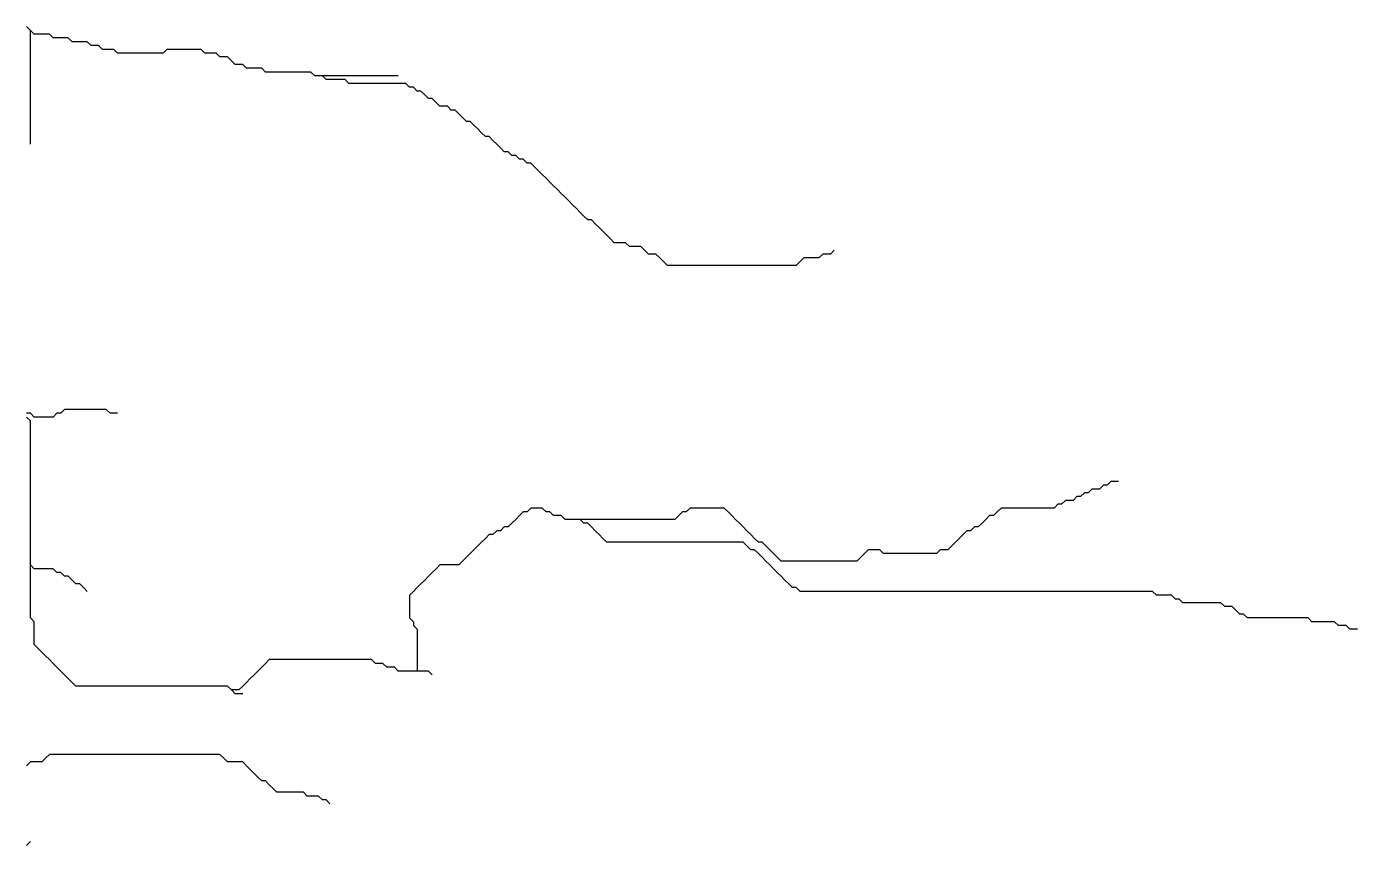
# Model space of a CAD drawing. Header units: metres. Extents: x 837475 to 838479, y 1189012 to 1191015.
# Drawn here: x 837475.1 to 837826, y 1189845.2 to 1190061.1 of the extents above; entities that cross this region are included whole.
import ezdxf

# ---------------------------------------------------------------- set-up
doc = ezdxf.new("R2010")
doc.units = ezdxf.units.M
doc.header["$MEASUREMENT"] = 0

msp = doc.modelspace()

# ---------------------------------------------------------------- linework, layer by layer
for points in [[(837476.12, 1190060.13, 1590), (837475.12, 1190061.13, 1590)], [(837476.12, 1190030.14, 1599.99), (837476.12, 1190031.14, 1599.8), (837476.12, 1190032.14, 1599.61), (837476.12, 1190033.14, 1599.42), (837476.12, 1190034.14, 1599.23), (837476.12, 1190035.14, 1599.04), (837476.12, 1190036.14, 1598.85), (837476.12, 1190037.14, 1598.66), (837476.12, 1190038.14, 1598.47), (837476.12, 1190039.14, 1598.24), (837476.12, 1190040.14, 1597.96), (837476.12, 1190041.14, 1597.62), (837476.12, 1190042.14, 1597.23), (837476.12, 1190043.14, 1596.83), (837476.12, 1190044.14, 1596.4), (837476.12, 1190045.14, 1595.96), (837476.12, 1190046.14, 1595.5), (837476.12, 1190047.14, 1595.04), (837476.12, 1190048.14, 1594.58), (837476.12, 1190049.14, 1594.11), (837476.12, 1190050.14, 1593.63), (837476.12, 1190051.14, 1593.16), (837476.12, 1190052.13, 1592.69), (837476.12, 1190053.13, 1592.22), (837476.12, 1190054.13, 1591.74), (837476.12, 1190055.13, 1591.27), (837476.12, 1190056.13, 1590.8), (837476.12, 1190057.13, 1590.39), (837476.12, 1190058.13, 1590.12), (837476.12, 1190059.13, 1590.02), (837476.12, 1190060.13, 1590)], [(837553.1, 1190048.14, 1630.76), (837552.1, 1190048.14, 1630.03), (837551.1, 1190048.14, 1629.37), (837550.1, 1190049.14, 1628.39), (837549.1, 1190049.14, 1627.96), (837548.1, 1190049.14, 1627.29), (837547.1, 1190049.14, 1626.59), (837546.1, 1190049.14, 1626.06), (837545.1, 1190049.14, 1625.59), (837544.1, 1190049.14, 1625.09), (837543.1, 1190049.14, 1624.56), (837542.1, 1190049.14, 1624.02), (837541.1, 1190049.14, 1623.38), (837540.1, 1190049.14, 1622.65), (837539.1, 1190049.14, 1621.97), (837538.1, 1190049.14, 1621.34), (837537.1, 1190050.14, 1620.46), (837536.1, 1190050.14, 1619.71), (837535.1, 1190050.14, 1618.97), (837534.1, 1190050.14, 1618.35), (837533.1, 1190050.14, 1618.09), (837532.1, 1190051.14, 1617.48), (837531.1, 1190051.14, 1616.85), (837530.11, 1190051.14, 1616.31), (837529.11, 1190052.13, 1616.01), (837528.11, 1190053.13, 1615.43), (837527.11, 1190053.13, 1614.78), (837526.11, 1190053.13, 1614.25), (837525.11, 1190054.13, 1613.84), (837524.11, 1190054.13, 1613.33), (837523.11, 1190054.13, 1612.79), (837522.11, 1190054.13, 1612.31), (837521.11, 1190055.13, 1611.75), (837520.11, 1190055.13, 1611.28), (837519.11, 1190055.13, 1610.81), (837518.11, 1190055.13, 1610.35), (837517.11, 1190055.13, 1609.9), (837516.11, 1190055.13, 1609.25), (837515.11, 1190055.13, 1608.46), (837514.11, 1190055.13, 1607.67), (837513.11, 1190055.13, 1606.93), (837512.11, 1190055.13, 1606.22), (837511.11, 1190054.13, 1605.2), (837510.11, 1190054.13, 1604.49), (837509.11, 1190054.13, 1603.87), (837508.11, 1190054.13, 1603.26), (837507.11, 1190054.13, 1602.67), (837506.11, 1190054.13, 1602.15), (837505.11, 1190054.13, 1601.78), (837504.11, 1190054.13, 1601.36), (837503.11, 1190054.13, 1600.93), (837502.11, 1190054.13, 1600.5), (837501.11, 1190054.13, 1600.13), (837500.12, 1190054.13, 1599.86), (837499.12, 1190054.13, 1599.52), (837498.12, 1190055.13, 1599.05), (837497.12, 1190055.13, 1598.68), (837496.12, 1190055.13, 1598.33), (837495.12, 1190055.13, 1598.02), (837494.12, 1190056.13, 1597.56), (837493.12, 1190056.13, 1597.21), (837492.12, 1190056.13, 1596.87), (837491.12, 1190057.13, 1596.39), (837490.12, 1190057.13, 1595.97), (837489.12, 1190057.13, 1595.37), (837488.12, 1190057.13, 1594.74), (837487.12, 1190057.13, 1594.22), (837486.12, 1190058.13, 1593.54), (837485.12, 1190058.13, 1592.98), (837484.12, 1190058.13, 1592.46), (837483.12, 1190058.13, 1592.07), (837482.12, 1190058.13, 1591.67), (837481.12, 1190059.13, 1591.08), (837480.12, 1190059.13, 1590.63), (837479.12, 1190059.13, 1590.22), (837478.12, 1190059.13, 1590.04), (837477.12, 1190059.13, 1590.01), (837476.12, 1190060.13, 1590)], [(837688.05, 1190002.15, 1710.74), (837687.05, 1190001.15, 1710.15), (837686.05, 1190001.15, 1709.86), (837685.05, 1190001.15, 1709.29), (837684.05, 1190000.15, 1708.54), (837683.05, 1190000.15, 1708.18), (837682.05, 1190000.15, 1708.07), (837681.05, 1190000.15, 1708), (837680.05, 1190000.15, 1707.83), (837679.05, 1189999.15, 1707.23), (837678.06, 1189998.15, 1706.57), (837677.06, 1189998.15, 1706.2), (837676.06, 1189998.15, 1705.97), (837675.06, 1189998.15, 1705.59), (837674.06, 1189998.15, 1705.13), (837673.06, 1189998.15, 1704.68), (837672.06, 1189998.15, 1704.24), (837671.06, 1189998.15, 1703.8), (837670.06, 1189998.15, 1703.35), (837669.06, 1189998.15, 1702.9), (837668.06, 1189998.15, 1702.44), (837667.06, 1189998.15, 1702), (837666.06, 1189998.15, 1701.6), (837665.06, 1189998.15, 1701.2), (837664.06, 1189998.15, 1700.81), (837663.06, 1189998.15, 1700.42), (837662.06, 1189998.15, 1700.04), (837661.06, 1189998.15, 1699.66), (837660.06, 1189998.15, 1699.26), (837659.06, 1189998.15, 1698.84), (837658.06, 1189998.15, 1698.41), (837657.06, 1189998.15, 1697.97), (837656.06, 1189998.15, 1697.47), (837655.06, 1189998.15, 1696.96), (837654.06, 1189998.15, 1696.45), (837653.06, 1189998.15, 1695.94), (837652.06, 1189998.15, 1695.43), (837651.06, 1189998.15, 1694.92), (837650.06, 1189998.15, 1694.41), (837649.07, 1189998.15, 1693.91), (837648.07, 1189998.15, 1693.4), (837647.07, 1189998.15, 1692.89), (837646.07, 1189998.15, 1692.38), (837645.07, 1189998.15, 1691.9), (837644.07, 1189998.15, 1691.45), (837643.07, 1189999.15, 1690.86), (837642.07, 1190000.15, 1690.28), (837641.07, 1190001.15, 1689.66), (837640.07, 1190001.15, 1689.18), (837639.07, 1190001.15, 1688.72), (837638.07, 1190002.15, 1688.09), (837637.07, 1190003.15, 1687.53), (837636.07, 1190003.15, 1687.08), (837635.07, 1190003.15, 1686.63), (837634.07, 1190003.15, 1686.19), (837633.07, 1190004.15, 1685.54), (837632.07, 1190004.15, 1685.04), (837631.07, 1190004.15, 1684.55), (837630.07, 1190004.15, 1684.13), (837629.07, 1190005.15, 1683.58), (837628.07, 1190006.15, 1682.89), (837627.07, 1190007.15, 1682.19), (837626.07, 1190008.15, 1681.43), (837625.07, 1190009.15, 1680.65), (837624.07, 1190010.15, 1679.84), (837623.07, 1190010.15, 1679.24), (837622.07, 1190011.15, 1678.4), (837621.07, 1190012.15, 1677.7), (837620.07, 1190013.15, 1676.97), (837619.08, 1190014.15, 1676.24), (837618.08, 1190015.15, 1675.59), (837617.08, 1190016.15, 1675.03), (837616.08, 1190017.15, 1674.47), (837615.08, 1190018.15, 1673.92), (837614.08, 1190019.15, 1673.35), (837613.08, 1190020.15, 1672.78), (837612.08, 1190021.15, 1672.22), (837611.08, 1190022.15, 1671.58), (837610.08, 1190023.14, 1670.86), (837609.08, 1190024.14, 1670.17), (837608.08, 1190025.14, 1669.59), (837607.08, 1190025.14, 1669.11), (837606.08, 1190026.14, 1668.39), (837605.08, 1190026.14, 1667.91), (837604.08, 1190027.14, 1667.33), (837603.08, 1190027.14, 1666.91), (837602.08, 1190028.14, 1666.39), (837601.08, 1190028.14, 1666.11), (837600.08, 1190029.14, 1665.89), (837599.08, 1190030.14, 1665.08), (837598.08, 1190031.14, 1664.04), (837597.08, 1190032.14, 1662.94), (837596.08, 1190032.14, 1662.16), (837595.08, 1190033.14, 1661.21), (837594.08, 1190034.14, 1660.27), (837593.08, 1190035.14, 1659.24), (837592.08, 1190036.14, 1658.24), (837591.08, 1190036.14, 1657.66), (837590.08, 1190037.14, 1656.82), (837589.09, 1190038.14, 1655.97), (837588.09, 1190039.14, 1655.09), (837587.09, 1190039.14, 1654.47), (837586.09, 1190040.14, 1653.72), (837585.09, 1190040.14, 1653.17), (837584.09, 1190040.14, 1652.67), (837583.09, 1190041.14, 1651.99), (837582.09, 1190042.14, 1651.11), (837581.09, 1190042.14, 1650.46), (837580.09, 1190043.14, 1649.47), (837579.09, 1190044.14, 1648.49), (837578.09, 1190044.14, 1648.02), (837577.09, 1190045.14, 1647.14), (837576.09, 1190045.14, 1646.44), (837575.09, 1190046.14, 1645.72), (837574.09, 1190046.14, 1645.11), (837573.09, 1190046.14, 1644.51), (837572.09, 1190046.14, 1643.96), (837571.09, 1190046.14, 1643.37), (837570.09, 1190046.14, 1642.79), (837569.09, 1190046.14, 1642.21), (837568.09, 1190046.14, 1641.61), (837567.09, 1190046.14, 1640.99), (837566.09, 1190046.14, 1640.29), (837565.09, 1190046.14, 1639.45), (837564.09, 1190046.14, 1638.55), (837563.09, 1190046.14, 1637.77), (837562.09, 1190046.14, 1637.11), (837561.09, 1190046.14, 1636.46), (837560.1, 1190046.14, 1635.87), (837559.1, 1190047.14, 1635.04), (837558.1, 1190047.14, 1634.4), (837557.1, 1190047.14, 1633.75), (837556.1, 1190047.14, 1633.08), (837555.1, 1190047.14, 1632.42), (837554.1, 1190047.14, 1631.76), (837553.1, 1190048.14, 1630.76)], [(837573.09, 1190048.14, 1644.64), (837572.09, 1190048.14, 1644.06), (837571.09, 1190048.14, 1643.45), (837570.09, 1190048.14, 1642.84), (837569.09, 1190048.14, 1642.23), (837568.09, 1190048.14, 1641.6), (837567.09, 1190048.14, 1640.92), (837566.09, 1190048.14, 1640.18), (837565.09, 1190048.14, 1639.28), (837564.09, 1190048.14, 1638.33), (837563.09, 1190048.14, 1637.57), (837562.09, 1190048.14, 1636.92), (837561.09, 1190048.14, 1636.3), (837560.1, 1190048.14, 1635.68), (837559.1, 1190048.14, 1635.04), (837558.1, 1190048.14, 1634.39), (837557.1, 1190048.14, 1633.69), (837556.1, 1190048.14, 1632.95), (837555.1, 1190048.14, 1632.22), (837554.1, 1190048.14, 1631.51), (837553.1, 1190048.14, 1630.76)], [(837499.12, 1189959.17, 1612.38), (837498.12, 1189959.17, 1611.97), (837497.12, 1189959.17, 1611.58), (837496.12, 1189960.17, 1611.02), (837495.12, 1189960.17, 1610.63), (837494.12, 1189960.17, 1610.23), (837493.12, 1189960.17, 1609.84), (837492.12, 1189960.17, 1609.42), (837491.12, 1189960.17, 1608.99), (837490.12, 1189960.17, 1608.56), (837489.12, 1189960.17, 1608.16), (837488.12, 1189960.17, 1607.91), (837487.12, 1189960.17, 1607.54), (837486.12, 1189960.17, 1607.13), (837485.12, 1189960.17, 1606.78), (837484.12, 1189959.17, 1606.35), (837483.12, 1189959.17, 1606.04), (837482.12, 1189958.17, 1605.37), (837481.12, 1189958.17, 1604.83), (837480.12, 1189958.17, 1604.39), (837479.12, 1189958.17, 1604.13), (837478.12, 1189958.17, 1604.02), (837477.12, 1189958.17, 1604), (837476.12, 1189959.17, 1604), (837475.12, 1189959.17, 1604)], [(837476.12, 1189919.18, 1612.33), (837476.12, 1189920.18, 1612.2), (837476.12, 1189921.18, 1612.03), (837476.12, 1189922.18, 1611.83), (837476.12, 1189923.18, 1611.61), (837476.12, 1189924.18, 1611.37), (837476.12, 1189925.18, 1611.13), (837476.12, 1189926.18, 1610.88), (837476.12, 1189927.18, 1610.64), (837476.12, 1189928.18, 1610.41), (837476.12, 1189929.18, 1610.17), (837476.12, 1189930.18, 1609.93), (837476.12, 1189931.18, 1609.69), (837476.12, 1189932.18, 1609.45), (837476.12, 1189933.18, 1609.21), (837476.12, 1189934.17, 1608.97), (837476.12, 1189935.17, 1608.73), (837476.12, 1189936.17, 1608.5), (837476.12, 1189937.17, 1608.26), (837476.12, 1189938.17, 1608.04), (837476.12, 1189939.17, 1607.86), (837476.12, 1189940.17, 1607.72), (837476.12, 1189941.17, 1607.58), (837476.12, 1189942.17, 1607.44), (837476.12, 1189943.17, 1607.3), (837476.12, 1189944.17, 1607.17), (837476.12, 1189945.17, 1607.03), (837476.12, 1189946.17, 1606.89), (837476.12, 1189947.17, 1606.75), (837476.12, 1189948.17, 1606.61), (837476.12, 1189949.17, 1606.47), (837476.12, 1189950.17, 1606.28), (837476.12, 1189951.17, 1605.98), (837476.12, 1189952.17, 1605.57), (837476.12, 1189953.17, 1605.11), (837476.12, 1189954.17, 1604.66), (837476.12, 1189955.17, 1604.28), (837476.12, 1189956.17, 1604.07), (837476.12, 1189957.17, 1604.01), (837475.12, 1189958.17, 1604)], [(837763.03, 1189941.17, 1737.26), (837762.03, 1189941.17, 1736.88), (837761.03, 1189941.17, 1736.51), (837760.03, 1189940.17, 1736), (837759.03, 1189940.17, 1735.67), (837758.03, 1189939.17, 1735.21), (837757.03, 1189939.17, 1734.87), (837756.03, 1189939.17, 1734.54), (837755.03, 1189938.17, 1734.07), (837754.03, 1189938.17, 1733.74), (837753.03, 1189937.17, 1733.28), (837752.03, 1189937.17, 1732.96), (837751.03, 1189936.17, 1732.5), (837750.03, 1189936.17, 1732.17), (837749.03, 1189936.17, 1731.85), (837748.03, 1189935.17, 1731.39), (837747.03, 1189935.17, 1731.07), (837746.03, 1189934.17, 1730.61), (837745.03, 1189934.17, 1730.28), (837744.03, 1189934.17, 1729.95), (837743.03, 1189934.17, 1729.61), (837742.03, 1189934.17, 1729.26), (837741.03, 1189934.17, 1728.91), (837740.03, 1189934.17, 1728.56), (837739.03, 1189934.17, 1728.2), (837738.04, 1189934.17, 1727.81), (837737.04, 1189934.17, 1727.39), (837736.04, 1189934.17, 1726.97), (837735.04, 1189934.17, 1726.55), (837734.04, 1189934.17, 1726.13), (837733.04, 1189934.17, 1725.71), (837732.04, 1189934.17, 1725.31), (837731.04, 1189933.18, 1724.73), (837730.04, 1189932.18, 1724.16), (837729.04, 1189932.18, 1723.75), (837728.04, 1189931.18, 1723.18), (837727.04, 1189930.18, 1722.6), (837726.04, 1189929.18, 1722.03), (837725.04, 1189929.18, 1721.61), (837724.04, 1189928.18, 1721.03), (837723.04, 1189928.18, 1720.61), (837722.04, 1189927.18, 1720.07), (837721.04, 1189926.18, 1719.61), (837720.04, 1189925.18, 1719.14), (837719.04, 1189924.18, 1718.68), (837718.04, 1189923.18, 1718.22), (837717.04, 1189923.18, 1717.85), (837716.04, 1189923.18, 1717.43), (837715.04, 1189922.18, 1716.81), (837714.04, 1189922.18, 1716.37), (837713.04, 1189922.18, 1715.93), (837712.04, 1189922.18, 1715.49), (837711.04, 1189922.18, 1715.04), (837710.04, 1189922.18, 1714.59), (837709.04, 1189922.18, 1714.13), (837708.05, 1189922.18, 1713.74), (837707.05, 1189922.18, 1713.34), (837706.05, 1189922.18, 1712.94), (837705.05, 1189922.18, 1712.54), (837704.05, 1189922.18, 1712.16), (837703.05, 1189922.18, 1711.82), (837702.05, 1189922.18, 1711.45), (837701.05, 1189922.18, 1711.09), (837700.05, 1189923.18, 1710.58), (837699.05, 1189923.18, 1710.25), (837698.05, 1189923.18, 1710.04), (837697.05, 1189923.18, 1710), (837696.05, 1189922.18, 1709.98), (837695.05, 1189921.18, 1709.72), (837694.05, 1189920.18, 1709.27), (837693.05, 1189920.18, 1708.95), (837692.05, 1189920.18, 1708.61), (837691.05, 1189920.18, 1708.27), (837690.05, 1189920.18, 1707.92), (837689.05, 1189920.18, 1707.56), (837688.05, 1189920.18, 1707.19), (837687.05, 1189920.18, 1706.83), (837686.05, 1189920.18, 1706.47), (837685.05, 1189920.18, 1706.11), (837684.05, 1189920.18, 1705.76), (837683.05, 1189920.18, 1705.4), (837682.05, 1189920.18, 1705.03), (837681.05, 1189920.18, 1704.66), (837680.05, 1189920.18, 1704.28), (837679.05, 1189920.18, 1703.9), (837678.06, 1189920.18, 1703.51), (837677.06, 1189920.18, 1703.13), (837676.06, 1189920.18, 1702.75), (837675.06, 1189920.18, 1702.37), (837674.06, 1189920.18, 1702.04), (837673.06, 1189921.18, 1701.7), (837672.06, 1189922.18, 1701.3), (837671.06, 1189923.18, 1700.91), (837670.06, 1189924.18, 1700.52), (837669.06, 1189925.18, 1700.14), (837668.06, 1189925.18, 1700.03), (837667.06, 1189926.18, 1699.93), (837666.06, 1189927.18, 1699.49), (837665.06, 1189928.18, 1698.97), (837664.06, 1189929.18, 1698.4), (837663.06, 1189930.18, 1697.9), (837662.06, 1189931.18, 1697.12), (837661.06, 1189932.18, 1696.2), (837660.06, 1189933.18, 1695.35), (837659.06, 1189934.17, 1694.55), (837658.06, 1189934.17, 1694.05), (837657.06, 1189934.17, 1693.51), (837656.06, 1189934.17, 1692.95), (837655.06, 1189934.17, 1692.36), (837654.06, 1189934.17, 1691.73), (837653.06, 1189934.17, 1691.02), (837652.06, 1189934.17, 1690.34), (837651.06, 1189934.17, 1689.7), (837650.06, 1189934.17, 1689.09), (837649.07, 1189933.18, 1688.23), (837648.07, 1189933.18, 1687.62), (837647.07, 1189932.18, 1686.76), (837646.07, 1189931.18, 1685.89), (837645.07, 1189931.18, 1685.26), (837644.07, 1189931.18, 1684.62), (837643.07, 1189931.18, 1683.91), (837642.07, 1189931.18, 1683.09), (837641.07, 1189931.18, 1682.23), (837640.07, 1189931.18, 1681.33), (837639.07, 1189931.18, 1680.44), (837638.07, 1189931.18, 1679.6), (837637.07, 1189931.18, 1678.83), (837636.07, 1189931.18, 1678.08), (837635.07, 1189931.18, 1677.38), (837634.07, 1189931.18, 1676.69), (837633.07, 1189931.18, 1676.01), (837632.07, 1189931.18, 1675.37), (837631.07, 1189931.18, 1674.77), (837630.07, 1189931.18, 1674.23), (837629.07, 1189931.18, 1673.79), (837628.07, 1189931.18, 1673.34), (837627.07, 1189931.18, 1672.87), (837626.07, 1189931.18, 1672.44), (837625.07, 1189931.18, 1672.05), (837624.07, 1189931.18, 1671.69), (837623.07, 1189931.18, 1671.25), (837622.07, 1189931.18, 1670.78), (837621.07, 1189931.18, 1670.35)], [(837621.07, 1189931.18, 1670.35), (837620.07, 1189931.18, 1670.04), (837619.08, 1189931.18, 1669.75), (837618.08, 1189931.18, 1669.38), (837617.08, 1189931.18, 1669.06), (837616.08, 1189932.18, 1668.58), (837615.08, 1189932.18, 1668.31), (837614.08, 1189932.18, 1668.14), (837613.08, 1189933.18, 1668.01), (837612.08, 1189933.18, 1667.96), (837611.08, 1189934.17, 1667.53), (837610.08, 1189934.17, 1666.97), (837609.08, 1189934.17, 1666.51), (837608.08, 1189934.17, 1666.17), (837607.08, 1189933.18, 1665.91), (837606.08, 1189933.18, 1665.47), (837605.08, 1189932.18, 1664.75), (837604.08, 1189931.18, 1664.1), (837603.08, 1189930.18, 1663.4), (837602.08, 1189929.18, 1662.6), (837601.08, 1189929.18, 1662.15), (837600.08, 1189928.18, 1661.51), (837599.08, 1189928.18, 1661), (837598.08, 1189927.18, 1660.3), (837597.08, 1189927.18, 1659.81), (837596.08, 1189926.18, 1659.16), (837595.08, 1189925.18, 1658.52), (837594.08, 1189924.18, 1657.86), (837593.08, 1189923.18, 1657.17), (837592.08, 1189922.18, 1656.47), (837591.08, 1189921.18, 1655.77), (837590.08, 1189920.18, 1655.07), (837589.09, 1189919.18, 1654.37), (837588.09, 1189919.18, 1653.88), (837587.09, 1189919.18, 1653.38), (837586.09, 1189919.18, 1652.88), (837585.09, 1189919.18, 1652.41), (837584.09, 1189919.18, 1652.06), (837583.09, 1189918.18, 1651.77), (837582.09, 1189917.18, 1651.52), (837581.09, 1189916.18, 1651.27), (837580.09, 1189915.18, 1651.03), (837579.09, 1189914.18, 1650.79), (837578.09, 1189913.18, 1650.55), (837577.09, 1189912.18, 1650.32), (837576.09, 1189911.18, 1650.08), (837576.09, 1189910.18, 1649.7), (837576.09, 1189909.18, 1649.04), (837576.09, 1189908.18, 1648.3), (837576.09, 1189907.18, 1647.6), (837576.09, 1189906.18, 1646.95), (837576.09, 1189905.18, 1646.35), (837577.09, 1189904.18, 1645.54), (837577.09, 1189903.19, 1644.98), (837578.09, 1189902.19, 1644.22), (837578.09, 1189901.19, 1643.94), (837578.09, 1189900.19, 1643.73), (837578.09, 1189899.19, 1643.52), (837578.09, 1189898.19, 1643.31), (837578.09, 1189897.19, 1643.1), (837578.09, 1189896.19, 1642.89), (837578.09, 1189895.19, 1642.68), (837578.09, 1189894.19, 1642.47), (837578.09, 1189893.19, 1642.24), (837578.09, 1189892.19, 1642.05), (837578.09, 1189891.19, 1642.02)], [(837826.01, 1189902.19, 1774.87), (837825.01, 1189902.19, 1774.21), (837824.01, 1189902.19, 1773.54), (837823.01, 1189903.19, 1772.58), (837822.01, 1189903.19, 1771.97), (837821.01, 1189903.19, 1771.46), (837820.01, 1189904.18, 1770.76), (837819.01, 1189904.18, 1770.27), (837818.01, 1189904.18, 1769.77), (837817.01, 1189904.18, 1769.25), (837816.01, 1189904.18, 1768.74), (837815.01, 1189904.18, 1768.21), (837814.01, 1189904.18, 1767.68), (837813.01, 1189905.18, 1766.92), (837812.01, 1189905.18, 1766.37), (837811.01, 1189905.18, 1765.81), (837810.01, 1189905.18, 1765.26), (837809.01, 1189905.18, 1764.71), (837808.01, 1189905.18, 1764.16), (837807.01, 1189905.18, 1763.6), (837806.01, 1189905.18, 1763.05), (837805.01, 1189905.18, 1762.5), (837804.01, 1189905.18, 1761.95), (837803.01, 1189905.18, 1761.39), (837802.01, 1189905.18, 1760.82), (837801.01, 1189905.18, 1760.24), (837800.01, 1189905.18, 1759.64), (837799.01, 1189905.18, 1759.02), (837798.01, 1189905.18, 1758.4), (837797.02, 1189905.18, 1757.79), (837796.02, 1189906.18, 1756.93), (837795.02, 1189906.18, 1756.31), (837794.02, 1189907.18, 1755.45), (837793.02, 1189908.18, 1754.58), (837792.02, 1189908.18, 1753.97), (837791.02, 1189908.18, 1753.37), (837790.02, 1189909.18, 1752.52), (837789.02, 1189909.18, 1751.92), (837788.02, 1189909.18, 1751.34), (837787.02, 1189909.18, 1750.77), (837786.02, 1189909.18, 1750.18), (837785.02, 1189909.18, 1749.57), (837784.02, 1189909.18, 1748.96), (837783.02, 1189909.18, 1748.35), (837782.02, 1189909.18, 1747.76), (837781.02, 1189909.18, 1747.18), (837780.02, 1189909.18, 1746.6), (837779.02, 1189910.18, 1745.78), (837778.02, 1189910.18, 1745.18), (837777.02, 1189911.18, 1744.33), (837776.02, 1189911.18, 1743.77), (837775.02, 1189911.18, 1743.22), (837774.02, 1189911.18, 1742.68), (837773.02, 1189911.18, 1742.15), (837772.02, 1189912.18, 1741.42), (837771.02, 1189912.18, 1740.91), (837770.02, 1189912.18, 1740.41), (837769.02, 1189912.18, 1739.92), (837768.02, 1189912.18, 1739.44), (837767.03, 1189912.18, 1738.97), (837766.03, 1189912.18, 1738.5), (837765.03, 1189912.18, 1738.03), (837764.03, 1189912.18, 1737.59), (837763.03, 1189912.18, 1737.15), (837762.03, 1189912.18, 1736.71), (837761.03, 1189912.18, 1736.27), (837760.03, 1189912.18, 1735.81), (837759.03, 1189912.18, 1735.34), (837758.03, 1189912.18, 1734.86), (837757.03, 1189912.18, 1734.37), (837756.03, 1189912.18, 1733.86), (837755.03, 1189912.18, 1733.31), (837754.03, 1189912.18, 1732.75), (837753.03, 1189912.18, 1732.2), (837752.03, 1189912.18, 1731.66), (837751.03, 1189912.18, 1731.12), (837750.03, 1189912.18, 1730.61), (837749.03, 1189912.18, 1730.14), (837748.03, 1189912.18, 1729.73), (837747.03, 1189912.18, 1729.37), (837746.03, 1189912.18, 1728.99), (837745.03, 1189912.18, 1728.62), (837744.03, 1189912.18, 1728.24), (837743.03, 1189912.18, 1727.85), (837742.03, 1189912.18, 1727.47), (837741.03, 1189912.18, 1727.09), (837740.03, 1189912.18, 1726.7), (837739.03, 1189912.18, 1726.32), (837738.04, 1189912.18, 1725.92), (837737.04, 1189912.18, 1725.48), (837736.04, 1189912.18, 1725.03), (837735.04, 1189912.18, 1724.56), (837734.04, 1189912.18, 1724.09), (837733.04, 1189912.18, 1723.62), (837732.04, 1189912.18, 1723.15), (837731.04, 1189912.18, 1722.67), (837730.04, 1189912.18, 1722.19), (837729.04, 1189912.18, 1721.73), (837728.04, 1189912.18, 1721.3), (837727.04, 1189912.18, 1720.86), (837726.04, 1189912.18, 1720.42), (837725.04, 1189912.18, 1720), (837724.04, 1189912.18, 1719.64), (837723.04, 1189912.18, 1719.29), (837722.04, 1189912.18, 1718.95), (837721.04, 1189912.18, 1718.6), (837720.04, 1189912.18, 1718.26), (837719.04, 1189912.18, 1717.9), (837718.04, 1189912.18, 1717.53), (837717.04, 1189912.18, 1717.15), (837716.04, 1189912.18, 1716.77), (837715.04, 1189912.18, 1716.39), (837714.04, 1189912.18, 1716), (837713.04, 1189912.18, 1715.54), (837712.04, 1189912.18, 1715.07), (837711.04, 1189912.18, 1714.6), (837710.04, 1189912.18, 1714.14), (837709.04, 1189912.18, 1713.7), (837708.05, 1189912.18, 1713.29), (837707.05, 1189912.18, 1712.9), (837706.05, 1189912.18, 1712.52), (837705.05, 1189912.18, 1712.14), (837704.05, 1189912.18, 1711.78), (837703.05, 1189912.18, 1711.42), (837702.05, 1189912.18, 1711.06), (837701.05, 1189912.18, 1710.71), (837700.05, 1189912.18, 1710.35), (837699.05, 1189912.18, 1710), (837698.05, 1189912.18, 1709.66), (837697.05, 1189912.18, 1709.33), (837696.05, 1189912.18, 1709), (837695.05, 1189912.18, 1708.68), (837694.05, 1189912.18, 1708.35), (837693.05, 1189912.18, 1708.02), (837692.05, 1189912.18, 1707.69), (837691.05, 1189912.18, 1707.36), (837690.05, 1189912.18, 1707.02), (837689.05, 1189912.18, 1706.69), (837688.05, 1189912.18, 1706.35), (837687.05, 1189912.18, 1706.01), (837686.05, 1189912.18, 1705.72), (837685.05, 1189912.18, 1705.43), (837684.05, 1189912.18, 1705.14), (837683.05, 1189912.18, 1704.86), (837682.05, 1189912.18, 1704.57), (837681.05, 1189912.18, 1704.28), (837680.05, 1189912.18, 1704), (837679.05, 1189912.18, 1703.78), (837678.06, 1189913.18, 1703.46), (837677.06, 1189913.18, 1703.25), (837676.06, 1189914.18, 1702.93), (837675.06, 1189915.18, 1702.6), (837674.06, 1189916.18, 1702.28), (837673.06, 1189917.18, 1702.02), (837672.06, 1189918.18, 1701.96), (837671.06, 1189919.18, 1701.63), (837670.06, 1189920.18, 1701.17), (837669.06, 1189921.18, 1700.77), (837668.06, 1189922.18, 1700.39), (837667.06, 1189923.18, 1700.06), (837666.06, 1189923.18, 1700), (837665.06, 1189924.18, 1699.97), (837664.06, 1189925.18, 1699.55), (837663.06, 1189925.18, 1698.75), (837662.06, 1189925.18, 1697.9), (837661.06, 1189925.18, 1697.17), (837660.06, 1189925.18, 1696.47), (837659.06, 1189925.18, 1695.75), (837658.06, 1189925.18, 1695.01), (837657.06, 1189925.18, 1694.21), (837656.06, 1189925.18, 1693.37), (837655.06, 1189925.18, 1692.5), (837654.06, 1189925.18, 1691.63), (837653.06, 1189925.18, 1690.76), (837652.06, 1189925.18, 1689.88), (837651.06, 1189925.18, 1689.01), (837650.06, 1189925.18, 1688.13), (837649.07, 1189925.18, 1687.27), (837648.07, 1189925.18, 1686.42), (837647.07, 1189925.18, 1685.58), (837646.07, 1189925.18, 1684.74), (837645.07, 1189925.18, 1683.94), (837644.07, 1189925.18, 1683.21), (837643.07, 1189925.18, 1682.5), (837642.07, 1189925.18, 1681.8), (837641.07, 1189925.18, 1681.04), (837640.07, 1189925.18, 1680.22), (837639.07, 1189925.18, 1679.43), (837638.07, 1189925.18, 1678.68), (837637.07, 1189925.18, 1677.98), (837636.07, 1189925.18, 1677.44), (837635.07, 1189925.18, 1676.91), (837634.07, 1189925.18, 1676.39), (837633.07, 1189925.18, 1675.9), (837632.07, 1189925.18, 1675.48), (837631.07, 1189925.18, 1675.07), (837630.07, 1189925.18, 1674.66), (837629.07, 1189925.18, 1674.27), (837628.07, 1189925.18, 1673.9), (837627.07, 1189926.18, 1673.42), (837626.07, 1189927.18, 1672.95), (837625.07, 1189928.18, 1672.46), (837624.07, 1189929.18, 1671.94), (837623.07, 1189930.18, 1671.35), (837622.07, 1189930.18, 1670.95), (837621.07, 1189931.18, 1670.35)], [(837529.11, 1189886.19, 1624), (837528.11, 1189887.19, 1624), (837527.11, 1189887.19, 1623.98), (837526.11, 1189887.19, 1623.94), (837525.11, 1189887.19, 1623.89), (837524.11, 1189887.19, 1623.84), (837523.11, 1189887.19, 1623.79), (837522.11, 1189887.19, 1623.74), (837521.11, 1189887.19, 1623.69), (837520.11, 1189887.19, 1623.64), (837519.11, 1189887.19, 1623.59), (837518.11, 1189887.19, 1623.54), (837517.11, 1189887.19, 1623.49), (837516.11, 1189887.19, 1623.44), (837515.11, 1189887.19, 1623.39), (837514.11, 1189887.19, 1623.33), (837513.11, 1189887.19, 1623.28), (837512.11, 1189887.19, 1623.23), (837511.11, 1189887.19, 1623.17), (837510.11, 1189887.19, 1623.12), (837509.11, 1189887.19, 1623.07), (837508.11, 1189887.19, 1623.02), (837507.11, 1189887.19, 1622.96), (837506.11, 1189887.19, 1622.91), (837505.11, 1189887.19, 1622.86), (837504.11, 1189887.19, 1622.8), (837503.11, 1189887.19, 1622.75), (837502.11, 1189887.19, 1622.7), (837501.11, 1189887.19, 1622.65), (837500.12, 1189887.19, 1622.59), (837499.12, 1189887.19, 1622.54), (837498.12, 1189887.19, 1622.49), (837497.12, 1189887.19, 1622.43), (837496.12, 1189887.19, 1622.38), (837495.12, 1189887.19, 1622.33), (837494.12, 1189887.19, 1622.28), (837493.12, 1189887.19, 1622.22), (837492.12, 1189887.19, 1622.17), (837491.12, 1189887.19, 1622.12), (837490.12, 1189887.19, 1622.06), (837489.12, 1189887.19, 1622.02), (837488.12, 1189887.19, 1622.01), (837487.12, 1189888.19, 1622), (837486.12, 1189889.19, 1622), (837485.12, 1189890.19, 1622), (837484.12, 1189891.19, 1621.84), (837483.12, 1189892.19, 1621.17), (837482.12, 1189893.19, 1620.28), (837481.12, 1189894.19, 1619.29), (837480.12, 1189895.19, 1618.28), (837479.12, 1189896.19, 1617.36), (837478.12, 1189897.19, 1616.51), (837477.12, 1189898.19, 1615.85), (837477.12, 1189899.19, 1615.58), (837477.12, 1189900.19, 1615.32), (837477.12, 1189901.19, 1615.06), (837477.12, 1189902.19, 1614.81), (837477.12, 1189903.19, 1614.58), (837477.12, 1189904.18, 1614.39), (837476.12, 1189905.18, 1614.16), (837476.12, 1189906.18, 1614.01), (837476.12, 1189907.18, 1613.88), (837476.12, 1189908.18, 1613.75), (837476.12, 1189909.18, 1613.62), (837476.12, 1189910.18, 1613.49), (837476.12, 1189911.18, 1613.36), (837476.12, 1189912.18, 1613.23), (837476.12, 1189913.18, 1613.11), (837476.12, 1189914.18, 1612.98), (837476.12, 1189915.18, 1612.85), (837476.12, 1189916.18, 1612.72), (837476.12, 1189917.18, 1612.59), (837476.12, 1189918.18, 1612.46), (837476.12, 1189919.18, 1612.33)], [(837491.12, 1189912.18, 1618.68), (837490.12, 1189913.18, 1618.14), (837489.12, 1189914.18, 1617.61), (837488.12, 1189914.18, 1617.23), (837487.12, 1189915.18, 1616.7), (837486.12, 1189916.18, 1616.16), (837485.12, 1189916.18, 1615.78), (837484.12, 1189917.18, 1615.25), (837483.12, 1189917.18, 1614.88), (837482.12, 1189918.18, 1614.35), (837481.12, 1189918.18, 1613.99), (837480.12, 1189918.18, 1613.61), (837479.12, 1189918.18, 1613.24), (837478.12, 1189918.18, 1612.85), (837477.12, 1189918.18, 1612.53), (837476.12, 1189919.18, 1612.33)], [(837578.09, 1189891.19, 1642.02), (837577.09, 1189891.19, 1642.02), (837576.09, 1189891.19, 1642.02), (837575.09, 1189891.19, 1642.02), (837574.09, 1189891.19, 1642.01), (837573.09, 1189891.19, 1642.01), (837572.09, 1189892.19, 1642.01), (837571.09, 1189892.19, 1642.01), (837570.09, 1189892.19, 1642.01), (837569.09, 1189893.19, 1642), (837568.09, 1189893.19, 1642), (837567.09, 1189893.19, 1642), (837566.09, 1189894.19, 1641.99), (837565.09, 1189894.19, 1641.93), (837564.09, 1189894.19, 1641.79), (837563.09, 1189894.19, 1641.68), (837562.09, 1189894.19, 1641.54), (837561.09, 1189894.19, 1641.38), (837560.1, 1189894.19, 1641.24), (837559.1, 1189894.19, 1641.07), (837558.1, 1189894.19, 1640.89), (837557.1, 1189894.19, 1640.71), (837556.1, 1189894.19, 1640.55), (837555.1, 1189894.19, 1640.37), (837554.1, 1189894.19, 1640.18), (837553.1, 1189894.19, 1639.91), (837552.1, 1189894.19, 1639.36), (837551.1, 1189894.19, 1638.72), (837550.1, 1189894.19, 1638.1), (837549.1, 1189894.19, 1637.47), (837548.1, 1189894.19, 1636.85), (837547.1, 1189894.19, 1636.22), (837546.1, 1189894.19, 1635.53), (837545.1, 1189894.19, 1634.74), (837544.1, 1189894.19, 1633.87), (837543.1, 1189894.19, 1632.86), (837542.1, 1189894.19, 1631.81), (837541.1, 1189894.19, 1630.78), (837540.1, 1189894.19, 1629.9), (837539.1, 1189894.19, 1629.31), (837538.1, 1189893.19, 1628.55), (837537.1, 1189892.19, 1627.81), (837536.1, 1189891.19, 1627.14), (837535.1, 1189890.19, 1626.49), (837534.1, 1189889.19, 1625.84), (837533.1, 1189888.19, 1625.19), (837532.1, 1189887.19, 1624.54), (837531.1, 1189886.19, 1624.06), (837530.11, 1189886.19, 1624), (837529.11, 1189886.19, 1624)], [(837582.09, 1189890.19, 1642.03), (837581.09, 1189891.19, 1642.03), (837580.09, 1189891.19, 1642.02), (837579.09, 1189891.19, 1642.02), (837578.09, 1189891.19, 1642.02)], [(837532.1, 1189885.19, 1624.1), (837531.1, 1189885.19, 1624.01), (837530.11, 1189885.19, 1624), (837529.11, 1189886.19, 1624)], [(837555.1, 1189856.2, 1641.49), (837554.1, 1189857.2, 1641.11), (837553.1, 1189857.2, 1640.85), (837552.1, 1189858.2, 1640.41), (837551.1, 1189858.2, 1640), (837550.1, 1189858.2, 1639.35), (837549.1, 1189858.2, 1638.61), (837548.1, 1189859.2, 1637.54), (837547.1, 1189859.2, 1636.74), (837546.1, 1189859.2, 1635.96), (837545.1, 1189859.2, 1635.17), (837544.1, 1189859.2, 1634.38), (837543.1, 1189859.2, 1633.61), (837542.1, 1189859.2, 1632.86), (837541.1, 1189859.2, 1632.14), (837540.1, 1189860.2, 1631.15), (837539.1, 1189861.2, 1630.18), (837538.1, 1189862.2, 1629.44), (837537.1, 1189862.2, 1628.83), (837536.1, 1189863.2, 1627.96), (837535.1, 1189864.2, 1627.15), (837534.1, 1189865.2, 1626.37), (837533.1, 1189866.2, 1625.57), (837532.1, 1189867.2, 1624.79), (837531.1, 1189867.2, 1624.29), (837530.11, 1189867.2, 1624.04), (837529.11, 1189867.2, 1624), (837528.11, 1189867.2, 1624), (837527.11, 1189868.2, 1624), (837526.11, 1189869.2, 1624), (837525.11, 1189869.2, 1623.98), (837524.11, 1189869.2, 1623.94), (837523.11, 1189869.2, 1623.89), (837522.11, 1189869.2, 1623.84), (837521.11, 1189869.2, 1623.79), (837520.11, 1189869.2, 1623.74), (837519.11, 1189869.2, 1623.69), (837518.11, 1189869.2, 1623.64), (837517.11, 1189869.2, 1623.59), (837516.11, 1189869.2, 1623.53), (837515.11, 1189869.2, 1623.48), (837514.11, 1189869.2, 1623.43), (837513.11, 1189869.2, 1623.38), (837512.11, 1189869.2, 1623.33), (837511.11, 1189869.2, 1623.28), (837510.11, 1189869.2, 1623.23), (837509.11, 1189869.2, 1623.18), (837508.11, 1189869.2, 1623.13), (837507.11, 1189869.2, 1623.08), (837506.11, 1189869.2, 1623.03), (837505.11, 1189869.2, 1622.98), (837504.11, 1189869.2, 1622.93), (837503.11, 1189869.2, 1622.88), (837502.11, 1189869.2, 1622.83), (837501.11, 1189869.2, 1622.78), (837500.12, 1189869.2, 1622.73), (837499.12, 1189869.2, 1622.68), (837498.12, 1189869.2, 1622.63), (837497.12, 1189869.2, 1622.58), (837496.12, 1189869.2, 1622.53), (837495.12, 1189869.2, 1622.48), (837494.12, 1189869.2, 1622.43), (837493.12, 1189869.2, 1622.38), (837492.12, 1189869.2, 1622.33), (837491.12, 1189869.2, 1622.28), (837490.12, 1189869.2, 1622.23), (837489.12, 1189869.2, 1622.18), (837488.12, 1189869.2, 1622.13), (837487.12, 1189869.2, 1622.07), (837486.12, 1189869.2, 1622.02), (837485.12, 1189869.2, 1621.99), (837484.12, 1189869.2, 1621.87), (837483.12, 1189869.2, 1621.68), (837482.12, 1189869.2, 1621.47), (837481.12, 1189869.2, 1621.27), (837480.12, 1189868.2, 1621.03), (837479.12, 1189867.2, 1620.79), (837478.12, 1189867.2, 1620.59), (837477.12, 1189867.2, 1620.31), (837476.12, 1189867.2, 1620.24), (837475.12, 1189866.2, 1620.24)], [(837476.12, 1189846.2, 1618), (837475.12, 1189845.2, 1618)]]:
    msp.add_polyline3d(points)

doc.saveas('drawing.dxf')
